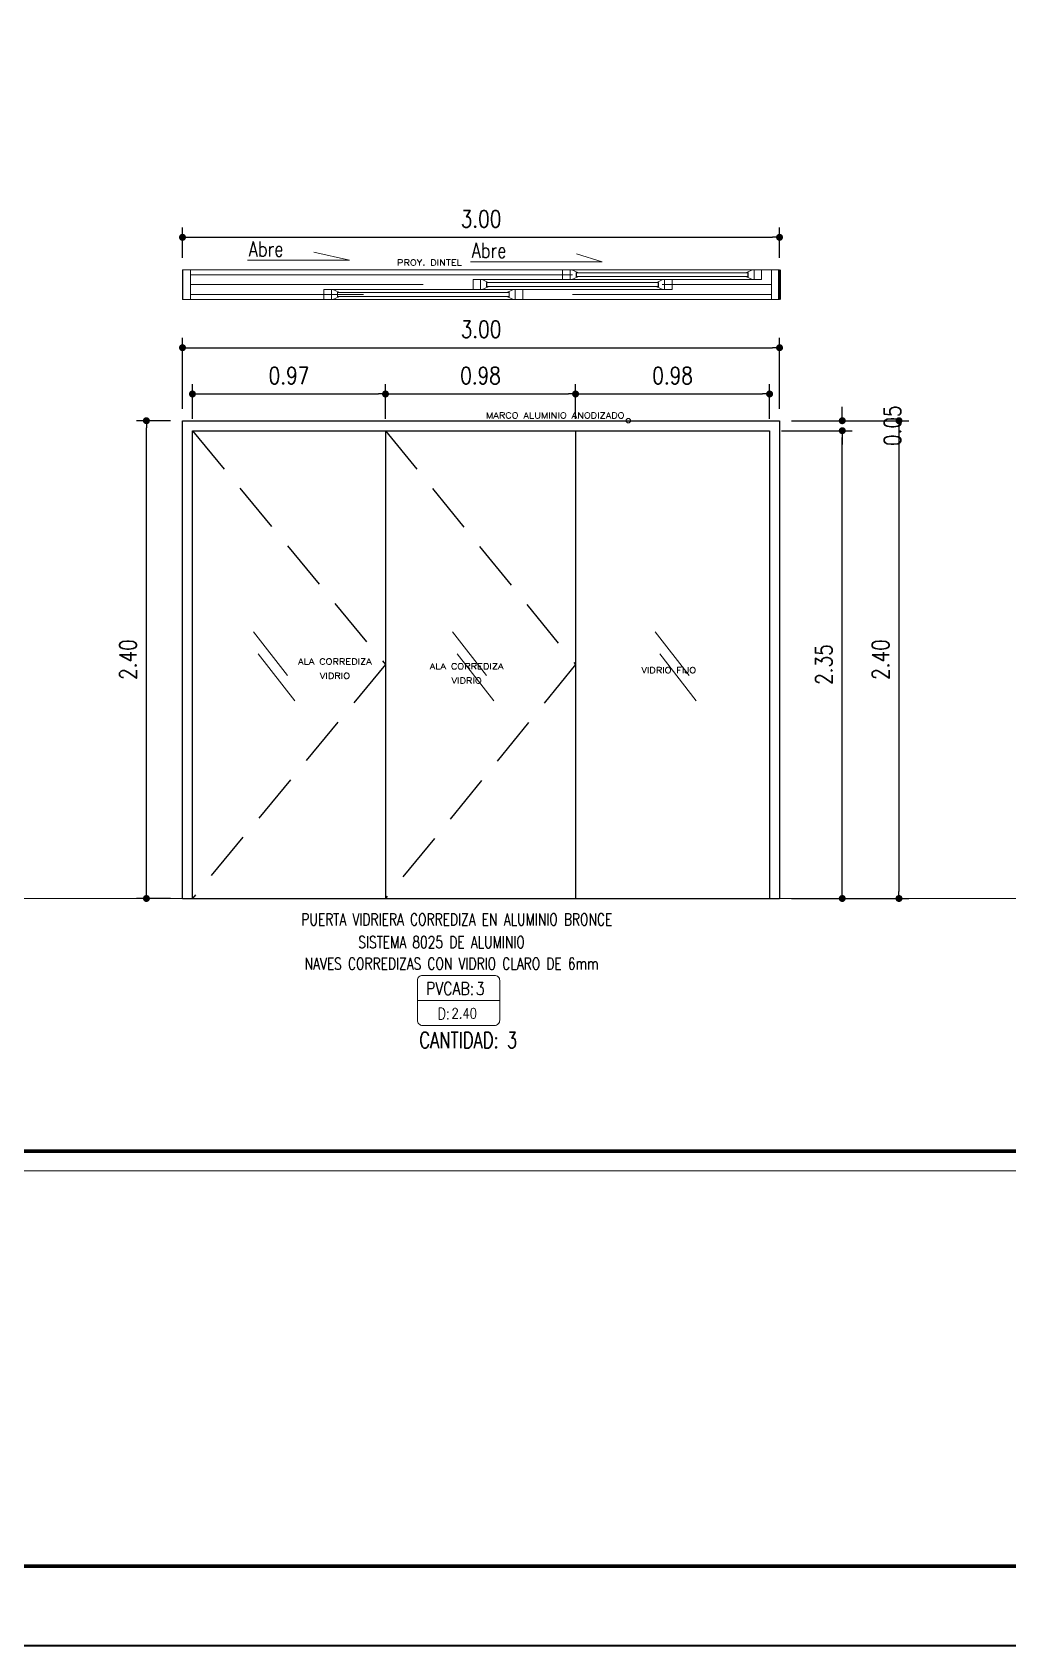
# Model space of a CAD drawing. Header units: metres. Extents: x 2750 to 2938, y 1259 to 1403.
# Drawn here: x 2904.85 to 2909.75, y 1360.92 to 1369.03 of the extents above; entities that cross this region are included whole.
import ezdxf
from ezdxf.enums import TextEntityAlignment as Align

# ---------------------------------------------------------------- set-up
doc = ezdxf.new("R2010")
doc.units = ezdxf.units.M
doc.linetypes.add('CONTINUA', pattern=[0])
doc.linetypes.add('HIDDEN', pattern=[0.375, 0.25, -0.125])
for name, color, linetype, lineweight in [('0.2', 3, 'Continuous', 20), ('0.6 MUROS', 5, 'Continuous', 60), ('03-BLK.VENTANAS', 8, 'Continuous', 0), ('05-TEXTO10', 7, 'Continuous', 5), ('ARQ - Cod Det', 1, 'Continuous', 5), ('ARQ - Mobiliario', 251, 'Continuous', 5), ('ARQ - Pisos', 8, 'Continuous', 5), ('ARQ - Puertas', 2, 'Continuous', 0), ('ARQ - Text Oscuros', 7, 'Continuous', 9), ('ARQ - Ventanas', 2, 'Continuous', 0), ('COTAS', 1, 'Continuous', 0), ('COTAS 75', 2, 'Continuous', 0), ('TITULOS', 131, 'Continuous', 90)]:
    doc.layers.add(name, color=color, linetype=linetype, lineweight=lineweight)
for name, color, linetype in [('2', 2, 'Continuous'), ('3', 3, 'Continuous'), ('A', 3, 'Continuous'), ('HATCH', 250, 'Continuous'), ('MUROS', 5, 'Continuous'), ('PROY', 8, 'HIDDEN'), ('pv', 1, 'Continuous'), ('R-ROTULO', 7, 'Continuous'), ('SECCION', 6, 'Continuous')]:
    doc.layers.add(name, color=color, linetype=linetype)
doc.styles.add('05-TEXTOCOTAS', font='romans.shx', dxfattribs={"width": 0.8, "height": 0.085})
doc.styles.add('RomanS', font='romans.shx')
doc.styles.add('STD', font='SIMPLEX', dxfattribs={"width": 1.2})
doc.styles.add('TEXT', font='romans.shx', dxfattribs={"width": 0.8})
doc.dimstyles.new('COTAB12-50', dxfattribs={"dimtxt": 0.085, "dimasz": 0.035, "dimexe": 0.05, "dimexo": 0.06, "dimgap": 0.05, "dimtad": 1, "dimzin": 0, "dimdsep": 46, "dimtxsty": '05-TEXTOCOTAS', "dimblk": 'DOT', "dimcen": 0, "dimclrt": 256, "dimaunit": 1, "dimadec": 0, "dimazin": 0, "dimtfac": 1, "dimtofl": 0, "dimtmove": 2, "dimatfit": 3, "dimldrblk": 'DOT', "dimfxl": 1, "dimtolj": 1, "dimtzin": 0, "dimarcsym": 0})

# ---------------------------------------------------------------- blocks, each defined once
blk = doc.blocks.new('corrediza12')
at = {"color": 2}
blk.add_lwpolyline([(-0.5173, 0.035), (0.3439, 0.035), (0.3439, 0.015), (-0.5173, 0.015)], close=True, dxfattribs=at)
at = {"layer": 'ARQ - Ventanas', "color": 2}
for points in [[(-0.5486, 0), (-0.5486, 0.05), (-0.5867, 0.05), (-0.5867, 0)], [(-0.5486, 0.05), (0.3752, 0.05), (0.3752, 0), (-0.5486, 0)], [(-0.5105, 0.0364), (-0.5187, 0.0364), (-0.5187, 0.0136), (-0.5105, 0.0136), (-0.5405, 0), (-0.5486, 0), (-0.5486, 0.05), (-0.5405, 0.05)], [(0.3371, 0.0364), (0.3452, 0.0364), (0.3452, 0.0136), (0.3371, 0.0136), (0.3671, 0), (0.3752, 0), (0.3752, 0.05), (0.3671, 0.05)], [(0.4133, 0), (0.4133, 0.05), (0.3752, 0.05), (0.3752, 0)]]:
    blk.add_lwpolyline(points, close=True, dxfattribs=at)
blk = doc.blocks.new('corrediza13')
at = {"color": 2}
blk.add_lwpolyline([(-0.5195, 0.035), (0.3417, 0.035), (0.3417, 0.015), (-0.5195, 0.015)], close=True, dxfattribs=at)
at = {"layer": 'ARQ - Ventanas', "color": 2}
for points in [[(-0.5508, 0), (-0.5508, 0.05), (-0.5889, 0.05), (-0.5889, 0)], [(-0.5508, 0.05), (0.373, 0.05), (0.373, 0), (-0.5508, 0)], [(-0.5127, 0.0364), (-0.5209, 0.0364), (-0.5209, 0.0136), (-0.5127, 0.0136), (-0.5427, 0), (-0.5508, 0), (-0.5508, 0.05), (-0.5427, 0.05)], [(0.3349, 0.0364), (0.343, 0.0364), (0.343, 0.0136), (0.3349, 0.0136), (0.3649, 0), (0.373, 0), (0.373, 0.05), (0.3649, 0.05)], [(0.4111, 0), (0.4111, 0.05), (0.373, 0.05), (0.373, 0)]]:
    blk.add_lwpolyline(points, close=True, dxfattribs=at)
blk = doc.blocks.new('corrediza14')
at = {"color": 2}
blk.add_lwpolyline([(-0.4618, 0.035), (0.3994, 0.035), (0.3994, 0.015), (-0.4618, 0.015)], close=True, dxfattribs=at)
at = {"layer": 'ARQ - Ventanas', "color": 2}
for points in [[(-0.4931, 0), (-0.4931, 0.05), (-0.5312, 0.05), (-0.5312, 0)], [(-0.4931, 0.05), (0.4307, 0.05), (0.4307, 0), (-0.4931, 0)], [(-0.455, 0.0364), (-0.4631, 0.0364), (-0.4631, 0.0136), (-0.455, 0.0136), (-0.485, 0), (-0.4931, 0), (-0.4931, 0.05), (-0.485, 0.05)], [(0.3926, 0.0364), (0.4008, 0.0364), (0.4008, 0.0136), (0.3926, 0.0136), (0.4226, 0), (0.4307, 0), (0.4307, 0.05), (0.4226, 0.05)], [(0.4688, 0), (0.4688, 0.05), (0.4307, 0.05), (0.4307, 0)]]:
    blk.add_lwpolyline(points, close=True, dxfattribs=at)
blk = doc.blocks.new('_Dot')
at = {"color": 0, "linetype": 'ByBlock', "lineweight": -2}
blk.add_line((-0.5, 0), (-1, 0), dxfattribs=at)
at = {"color": 0, "linetype": 'ByBlock', "const_width": 0.5}
blk.add_lwpolyline([(-0.25, 0, 1), (0.25, 0, 1)], format="xyb", close=True, dxfattribs=at)
blk = doc.blocks.new('*D172')
at = {"layer": 'COTAS', "color": 0, "linetype": 'Continuous', "lineweight": -2, "transparency": 16777216}
for p, q in [((2905.6501, 1367.089), (2905.6501, 1367.2633)), ((2905.6851, 1367.2133), (2906.5851, 1367.2133)), ((2906.6201, 1367.089), (2906.6201, 1367.2633))]:
    blk.add_line(p, q, dxfattribs=at)
at = {"layer": 'DEFPOINTS', "color": 0, "linetype": 'Continuous', "transparency": 16777216}
for p in [(2906.6201, 1367.2133), (2905.6501, 1367.029), (2906.6201, 1367.029)]:
    blk.add_point(p, dxfattribs=at)
at = {"layer": 'COTAS', "color": 0, "linetype": 'Continuous', "lineweight": -2, "transparency": 16777216, "xscale": 0.035, "yscale": 0.035, "zscale": 0.035, "rotation": 180}
blk.add_blockref('_Dot', (2905.6501, 1367.2133), dxfattribs=at)
at = {"layer": 'COTAS', "color": 0, "linetype": 'Continuous', "lineweight": -2, "transparency": 16777216, "xscale": 0.035, "yscale": 0.035, "zscale": 0.035}
blk.add_blockref('_Dot', (2906.6201, 1367.2133), dxfattribs=at)
at = {"layer": 'COTAS', "linetype": 'Continuous', "transparency": 16777216, "insert": (2906.1351, 1367.3058), "char_height": 0.085, "attachment_point": 5, "style": '05-TEXTOCOTAS'}
blk.add_mtext('\\A1;0.97', dxfattribs=at)
blk = doc.blocks.new('*D173')
at = {"layer": 'COTAS', "color": 0, "linetype": 'Continuous', "lineweight": -2, "transparency": 16777216}
for p, q in [((2906.6201, 1367.089), (2906.6201, 1367.2633)), ((2906.6551, 1367.2133), (2907.5401, 1367.2133)), ((2907.5751, 1367.089), (2907.5751, 1367.2633))]:
    blk.add_line(p, q, dxfattribs=at)
at = {"layer": 'DEFPOINTS', "color": 0, "linetype": 'Continuous', "transparency": 16777216}
for p in [(2907.5751, 1367.2133), (2906.6201, 1367.029), (2907.5751, 1367.029)]:
    blk.add_point(p, dxfattribs=at)
at = {"layer": 'COTAS', "color": 0, "linetype": 'Continuous', "lineweight": -2, "transparency": 16777216, "xscale": 0.035, "yscale": 0.035, "zscale": 0.035, "rotation": 180}
blk.add_blockref('_Dot', (2906.6201, 1367.2133), dxfattribs=at)
at = {"layer": 'COTAS', "color": 0, "linetype": 'Continuous', "lineweight": -2, "transparency": 16777216, "xscale": 0.035, "yscale": 0.035, "zscale": 0.035}
blk.add_blockref('_Dot', (2907.5751, 1367.2133), dxfattribs=at)
at = {"layer": 'COTAS', "linetype": 'Continuous', "transparency": 16777216, "insert": (2907.0976, 1367.3058), "char_height": 0.085, "attachment_point": 5, "style": '05-TEXTOCOTAS'}
blk.add_mtext('\\A1;0.98', dxfattribs=at)
blk = doc.blocks.new('*D174')
at = {"layer": 'COTAS', "color": 0, "linetype": 'Continuous', "lineweight": -2, "transparency": 16777216}
for p, q in [((2907.5751, 1367.089), (2907.5751, 1367.2633)), ((2907.6101, 1367.2133), (2908.5151, 1367.2133)), ((2908.5501, 1367.089), (2908.5501, 1367.2633))]:
    blk.add_line(p, q, dxfattribs=at)
at = {"layer": 'DEFPOINTS', "color": 0, "linetype": 'Continuous', "transparency": 16777216}
for p in [(2908.5501, 1367.2133), (2907.5751, 1367.029), (2908.5501, 1367.029)]:
    blk.add_point(p, dxfattribs=at)
at = {"layer": 'COTAS', "color": 0, "linetype": 'Continuous', "lineweight": -2, "transparency": 16777216, "xscale": 0.035, "yscale": 0.035, "zscale": 0.035, "rotation": 180}
blk.add_blockref('_Dot', (2907.5751, 1367.2133), dxfattribs=at)
at = {"layer": 'COTAS', "color": 0, "linetype": 'Continuous', "lineweight": -2, "transparency": 16777216, "xscale": 0.035, "yscale": 0.035, "zscale": 0.035}
blk.add_blockref('_Dot', (2908.5501, 1367.2133), dxfattribs=at)
at = {"layer": 'COTAS', "linetype": 'Continuous', "transparency": 16777216, "insert": (2908.0626, 1367.3058), "char_height": 0.085, "attachment_point": 5, "style": '05-TEXTOCOTAS'}
blk.add_mtext('\\A1;0.98', dxfattribs=at)
blk = doc.blocks.new('*D175')
at = {"layer": 'COTAS', "color": 0, "linetype": 'Continuous', "lineweight": -2, "transparency": 16777216}
for p, q in [((2905.6001, 1367.139), (2905.6001, 1367.4958)), ((2905.6351, 1367.4458), (2908.5651, 1367.4458)), ((2908.6001, 1367.139), (2908.6001, 1367.4958))]:
    blk.add_line(p, q, dxfattribs=at)
at = {"layer": 'DEFPOINTS', "color": 0, "linetype": 'Continuous', "transparency": 16777216}
for p in [(2908.6001, 1367.4458), (2905.6001, 1367.079), (2908.6001, 1367.079)]:
    blk.add_point(p, dxfattribs=at)
at = {"layer": 'COTAS', "color": 0, "linetype": 'Continuous', "lineweight": -2, "transparency": 16777216, "xscale": 0.035, "yscale": 0.035, "zscale": 0.035, "rotation": 180}
blk.add_blockref('_Dot', (2905.6001, 1367.4458), dxfattribs=at)
at = {"layer": 'COTAS', "color": 0, "linetype": 'Continuous', "lineweight": -2, "transparency": 16777216, "xscale": 0.035, "yscale": 0.035, "zscale": 0.035}
blk.add_blockref('_Dot', (2908.6001, 1367.4458), dxfattribs=at)
at = {"layer": 'COTAS', "linetype": 'Continuous', "transparency": 16777216, "insert": (2907.1001, 1367.5383), "char_height": 0.085, "attachment_point": 5, "style": '05-TEXTOCOTAS'}
blk.add_mtext('\\A1;3.00', dxfattribs=at)
blk = doc.blocks.new('*D176')
at = {"layer": 'COTAS', "color": 0, "linetype": 'Continuous', "lineweight": -2, "transparency": 16777216}
for p, q in [((2908.6101, 1367.029), (2908.9652, 1367.029)), ((2908.9152, 1364.714), (2908.9152, 1366.994)), ((2908.6601, 1364.679), (2908.9652, 1364.679))]:
    blk.add_line(p, q, dxfattribs=at)
at = {"layer": 'DEFPOINTS', "color": 0, "linetype": 'Continuous', "transparency": 16777216}
for p in [(2908.5501, 1367.029), (2908.9152, 1367.029), (2908.6001, 1364.679)]:
    blk.add_point(p, dxfattribs=at)
at = {"layer": 'COTAS', "color": 0, "linetype": 'Continuous', "lineweight": -2, "transparency": 16777216, "xscale": 0.035, "yscale": 0.035, "zscale": 0.035}
for p, rotation in [((2908.9152, 1367.029), 90), ((2908.9152, 1364.679), 270)]:
    blk.add_blockref('_Dot', p, dxfattribs=dict(at, rotation=rotation))
at = {"layer": 'COTAS', "linetype": 'Continuous', "transparency": 16777216, "insert": (2908.8227, 1365.854), "char_height": 0.085, "attachment_point": 5, "rotation": 90, "style": '05-TEXTOCOTAS'}
blk.add_mtext('\\A1;2.35', dxfattribs=at)
blk = doc.blocks.new('*D177')
at = {"layer": 'COTAS', "color": 0, "linetype": 'Continuous', "lineweight": -2, "transparency": 16777216}
for p, q in [((2905.5401, 1367.079), (2905.3688, 1367.079)), ((2905.4188, 1364.714), (2905.4188, 1367.044)), ((2905.5401, 1364.679), (2905.3688, 1364.679))]:
    blk.add_line(p, q, dxfattribs=at)
at = {"layer": 'DEFPOINTS', "color": 0, "linetype": 'Continuous', "transparency": 16777216}
for p in [(2905.4188, 1367.079), (2905.6001, 1367.079), (2905.6001, 1364.679)]:
    blk.add_point(p, dxfattribs=at)
at = {"layer": 'COTAS', "color": 0, "linetype": 'Continuous', "lineweight": -2, "transparency": 16777216, "xscale": 0.035, "yscale": 0.035, "zscale": 0.035}
for p, rotation in [((2905.4188, 1367.079), 90), ((2905.4188, 1364.679), 270)]:
    blk.add_blockref('_Dot', p, dxfattribs=dict(at, rotation=rotation))
at = {"layer": 'COTAS', "linetype": 'Continuous', "transparency": 16777216, "insert": (2905.3263, 1365.879), "char_height": 0.085, "attachment_point": 5, "rotation": 90, "style": '05-TEXTOCOTAS'}
blk.add_mtext('\\A1;2.40', dxfattribs=at)
blk = doc.blocks.new('*D178')
at = {"layer": 'COTAS', "color": 0, "linetype": 'Continuous', "lineweight": -2, "transparency": 16777216}
for p, q in [((2908.6601, 1367.079), (2909.2503, 1367.079)), ((2909.2003, 1367.044), (2909.2003, 1364.714)), ((2908.6601, 1364.679), (2909.2503, 1364.679))]:
    blk.add_line(p, q, dxfattribs=at)
at = {"layer": 'DEFPOINTS', "color": 0, "linetype": 'Continuous', "transparency": 16777216}
for p in [(2908.6001, 1367.079), (2908.6001, 1364.679), (2909.2003, 1364.679)]:
    blk.add_point(p, dxfattribs=at)
at = {"layer": 'COTAS', "color": 0, "linetype": 'Continuous', "lineweight": -2, "transparency": 16777216, "xscale": 0.035, "yscale": 0.035, "zscale": 0.035}
for p, rotation in [((2909.2003, 1367.079), 90), ((2909.2003, 1364.679), 270)]:
    blk.add_blockref('_Dot', p, dxfattribs=dict(at, rotation=rotation))
at = {"layer": 'COTAS', "linetype": 'Continuous', "transparency": 16777216, "insert": (2909.1078, 1365.879), "char_height": 0.085, "attachment_point": 5, "rotation": 90, "style": '05-TEXTOCOTAS'}
blk.add_mtext('\\A1;2.40', dxfattribs=at)
blk = doc.blocks.new('*D179')
at = {"layer": 'COTAS', "color": 0, "linetype": 'Continuous', "lineweight": -2, "transparency": 16777216}
for p, q in [((2905.6001, 1367.8977), (2905.6001, 1368.0503)), ((2908.6001, 1367.8977), (2908.6001, 1368.0503)), ((2905.6351, 1368.0003), (2908.5651, 1368.0003))]:
    blk.add_line(p, q, dxfattribs=at)
at = {"layer": 'DEFPOINTS', "color": 0, "linetype": 'Continuous', "transparency": 16777216}
for p in [(2908.6001, 1368.0003), (2905.6001, 1367.8377), (2908.6001, 1367.8377)]:
    blk.add_point(p, dxfattribs=at)
at = {"layer": 'COTAS', "color": 0, "linetype": 'Continuous', "lineweight": -2, "transparency": 16777216, "xscale": 0.035, "yscale": 0.035, "zscale": 0.035, "rotation": 180}
blk.add_blockref('_Dot', (2905.6001, 1368.0003), dxfattribs=at)
at = {"layer": 'COTAS', "color": 0, "linetype": 'Continuous', "lineweight": -2, "transparency": 16777216, "xscale": 0.035, "yscale": 0.035, "zscale": 0.035}
blk.add_blockref('_Dot', (2908.6001, 1368.0003), dxfattribs=at)
at = {"layer": 'COTAS', "linetype": 'Continuous', "transparency": 16777216, "insert": (2907.1001, 1368.0928), "char_height": 0.085, "attachment_point": 5, "style": '05-TEXTOCOTAS'}
blk.add_mtext('\\A1;3.00', dxfattribs=at)
blk = doc.blocks.new('*D180')
at = {"layer": 'COTAS', "color": 0, "linetype": 'Continuous', "lineweight": -2, "transparency": 16777216}
for p, q in [((2908.9152, 1367.114), (2908.9152, 1367.149)), ((2908.6601, 1367.079), (2908.9652, 1367.079)), ((2908.6101, 1367.029), (2908.9652, 1367.029)), ((2908.9152, 1366.994), (2908.9152, 1366.959))]:
    blk.add_line(p, q, dxfattribs=at)
at = {"layer": 'DEFPOINTS', "color": 0, "linetype": 'Continuous', "transparency": 16777216}
for p in [(2908.6001, 1367.079), (2908.9152, 1367.079), (2908.5501, 1367.029)]:
    blk.add_point(p, dxfattribs=at)
at = {"layer": 'COTAS', "color": 0, "linetype": 'Continuous', "lineweight": -2, "transparency": 16777216, "xscale": 0.035, "yscale": 0.035, "zscale": 0.035}
for p, rotation in [((2908.9152, 1367.079), 270), ((2908.9152, 1367.029), 90)]:
    blk.add_blockref('_Dot', p, dxfattribs=dict(at, rotation=rotation))
at = {"layer": 'COTAS', "linetype": 'Continuous', "transparency": 16777216, "insert": (2909.1677, 1367.054), "char_height": 0.085, "attachment_point": 5, "rotation": 90, "style": '05-TEXTOCOTAS'}
blk.add_mtext('\\A1;0.05', dxfattribs=at)

msp = doc.modelspace()

# ---------------------------------------------------------------- linework, layer by layer
at = {"layer": '0.2', "transparency": 33554687}
msp.add_lwpolyline([(2888.3365, 1360.9252), (2888.3365, 1395.9252), (2938.3365, 1395.9252), (2938.3365, 1360.9252), (2888.3365, 1360.9252)], close=True, dxfattribs=at)
at = {"layer": '0.6 MUROS', "transparency": 33554687}
msp.add_line((2908.6001, 1367.8377), (2908.6001, 1367.6877), dxfattribs=at)
at = {"layer": '03-BLK.VENTANAS', "transparency": 33554687}
msp.add_line((2890.9591, 1364.679), (2925.1361, 1364.679), dxfattribs=at)
for points in [[(2907.1175, 1367.079), (2907.84, 1367.079)], [(2906.1281, 1365.7995), (2905.9574, 1366.0182)], [(2907.128, 1365.7995), (2906.9572, 1366.0182)], [(2908.1459, 1365.7995), (2907.9751, 1366.0182)], [(2906.164, 1365.6723), (2905.9803, 1365.9076)], [(2907.1639, 1365.6723), (2906.9802, 1365.9076)], [(2908.1818, 1365.6723), (2907.9981, 1365.9076)]]:
    msp.add_lwpolyline(points, dxfattribs=at)
at = {"layer": '2', "transparency": 33554687}
msp.add_lwpolyline([(2888.3365, 1360.9252), (2888.3365, 1395.9252), (2938.3365, 1395.9252), (2938.3365, 1360.9252), (2888.3365, 1360.9252)], close=True, dxfattribs=at)
at = {"layer": '3', "transparency": 33554687}
msp.add_lwpolyline([(2888.3365, 1360.9252), (2888.3365, 1395.9252), (2938.3365, 1395.9252), (2938.3365, 1360.9252), (2888.3365, 1360.9252)], close=True, dxfattribs=at)
at = {"layer": 'A', "transparency": 33554687, "const_width": 0.01}
msp.add_lwpolyline([(2888.3365, 1360.9252), (2888.3365, 1395.9252), (2938.3365, 1395.9252), (2938.3365, 1360.9252), (2888.3365, 1360.9252)], close=True, dxfattribs=at)
at = {"layer": 'ARQ - Cod Det', "transparency": 33554687}
msp.add_line((2907.1942, 1364.1669), (2906.7803, 1364.1669), dxfattribs=at)
msp.add_lwpolyline([(2906.7803, 1364.2668), (2906.7803, 1364.0671, 0.414214), (2906.8063, 1364.041), (2907.1682, 1364.041, 0.414214), (2907.1942, 1364.0671), (2907.1942, 1364.2668, 0.414214), (2907.1682, 1364.2929), (2906.8063, 1364.2929, 0.414214)], format="xyb", close=True, dxfattribs=at)
at = {"layer": 'ARQ - Mobiliario', "transparency": 33554687}
for points in [[(2905.927, 1367.8852), (2906.4394, 1367.8852), (2906.2595, 1367.9254)], [(2907.0472, 1367.878), (2907.7096, 1367.878), (2907.5797, 1367.9182)]]:
    msp.add_lwpolyline(points, dxfattribs=at)
at = {"layer": 'ARQ - Pisos', "transparency": 33554687}
for points in [[(2905.6001, 1367.8377), (2908.6001, 1367.8377)], [(2905.6001, 1367.6877), (2908.6001, 1367.6877)]]:
    msp.add_lwpolyline(points, dxfattribs=at)
at = {"layer": 'ARQ - Pisos', "color": 253, "transparency": 33554687}
msp.add_lwpolyline([(2907.5601, 1367.8127), (2905.6401, 1367.8127)], dxfattribs=at)
at = {"layer": 'ARQ - Pisos', "color": 253, "transparency": 33554687, "elevation": -4.62}
for points in [[(2906.8101, 1367.7627), (2905.6401, 1367.7627)], [(2906.5101, 1367.7127), (2905.6401, 1367.7127)], [(2907.5601, 1367.7127), (2908.5601, 1367.7127)], [(2908.0101, 1367.7627), (2908.5601, 1367.7627)]]:
    msp.add_lwpolyline(points, dxfattribs=at)
at = {"layer": 'ARQ - Puertas', "transparency": 33554687}
for points in [[(2905.6401, 1367.6877), (2905.6001, 1367.6877), (2905.6001, 1367.8377), (2905.6401, 1367.8377)], [(2908.6001, 1367.6877), (2908.5601, 1367.6877), (2908.5601, 1367.8377), (2908.6001, 1367.8377)]]:
    msp.add_lwpolyline(points, close=True, dxfattribs=at)
at = {"layer": 'COTAS', "linetype": 'Continuous', "transparency": 33554687}
msp.add_circle((2907.84, 1367.079), 0.0113, dxfattribs=at)
at = {"layer": 'COTAS 75', "transparency": 33554687}
msp.add_lwpolyline([(2890.8591, 1375.5495), (2925.2361, 1375.5495), (2925.2361, 1363.3103), (2890.8591, 1363.3103)], close=True, dxfattribs=at)
at = {"layer": 'HATCH', "color": 6, "transparency": 33554687, "flags": 128}
msp.add_lwpolyline([(2888.3365, 1360.9252), (2888.3365, 1395.9252), (2938.3365, 1395.9252), (2938.3365, 1360.9252), (2888.3365, 1360.9252)], close=True, dxfattribs=at)
msp.add_lwpolyline([(2888.3365, 1360.9252), (2888.3365, 1395.9252), (2938.3365, 1395.9252), (2938.3365, 1360.9252), (2888.3365, 1360.9252)], close=True, dxfattribs=at)
msp.add_lwpolyline([(2888.3365, 1360.9252), (2888.3365, 1395.9252), (2938.3365, 1395.9252), (2938.3365, 1360.9252), (2888.3365, 1360.9252)], close=True, dxfattribs=at)
at = {"layer": 'MUROS', "transparency": 33554687}
for p, q in [((2905.6001, 1367.8377), (2905.6001, 1367.6877)), ((2908.6001, 1367.8377), (2908.6001, 1367.6877)), ((2908.6001, 1367.8377), (2908.6001, 1367.6877))]:
    msp.add_line(p, q, dxfattribs=at)
at = {"layer": 'PROY', "transparency": 33554687}
for points in [[(2905.6501, 1367.029), (2906.6201, 1365.854), (2905.6501, 1364.679)], [(2906.6201, 1367.029), (2907.5751, 1365.854), (2906.6201, 1364.679)]]:
    msp.add_lwpolyline(points, dxfattribs=at)
at = {"layer": 'pv', "transparency": 33554687}
for p, q in [((2905.6501, 1367.029), (2908.5501, 1367.029)), ((2906.6201, 1367.029), (2906.6201, 1364.679)), ((2907.5751, 1367.029), (2907.5751, 1364.679)), ((2905.6001, 1364.679), (2908.6001, 1364.679))]:
    msp.add_line(p, q, dxfattribs=at)
for points in [[(2905.6001, 1364.679), (2905.6001, 1367.079), (2908.6001, 1367.079), (2908.6001, 1364.679)], [(2905.6501, 1364.679), (2905.6501, 1367.029), (2908.5501, 1367.029), (2908.5501, 1364.679)]]:
    msp.add_lwpolyline(points, dxfattribs=at)
at = {"layer": 'R-ROTULO', "color": 252, "transparency": 33554687}
msp.add_lwpolyline([(2888.3365, 1360.9252), (2938.3365, 1360.9252), (2938.3365, 1395.9252), (2888.3365, 1395.9252)], close=True, dxfattribs=at)
at = {"layer": 'SECCION', "color": 1, "linetype": 'CONTINUA', "transparency": 33554687}
msp.add_lwpolyline([(2888.3365, 1360.9252), (2888.3365, 1395.9252), (2938.3365, 1395.9252), (2938.3365, 1360.9252), (2888.3365, 1360.9252)], close=True, dxfattribs=at)
msp.add_lwpolyline([(2888.3365, 1360.9252), (2888.3365, 1395.9252), (2938.3365, 1395.9252), (2938.3365, 1360.9252), (2888.3365, 1360.9252)], close=True, dxfattribs=at)
at = {"layer": 'TITULOS', "transparency": 33554687}
msp.add_lwpolyline([(2937.9365, 1361.3252), (2937.9365, 1395.5252), (2888.7365, 1395.5252), (2888.7365, 1361.3252), (2937.9365, 1361.3252)], dxfattribs=at)
msp.add_lwpolyline([(2890.9591, 1375.4495), (2925.1361, 1375.4495), (2925.1361, 1363.4103), (2890.9591, 1363.4103)], close=True, dxfattribs=at)

# ---------------------------------------------------------------- block references
at = {"layer": 'ARQ - Ventanas', "transparency": 33554687, "rotation": 179.999999960415}
for name, p in [('corrediza13', (2907.4711, 1367.7877, -4.62)), ('corrediza12', (2907.9233, 1367.8377)), ('corrediza14', (2906.7789, 1367.7377, -4.62))]:
    msp.add_blockref(name, p, dxfattribs=at)

# ---------------------------------------------------------------- texts
at = {"layer": '05-TEXTO10', "transparency": 33554687, "style": 'STD'}
for s, height, width, p in [('PROY. DINTEL', 0.03, 1.2, (2906.841, 1367.8585)), ('MARCO ALUMINIO ANODIZADO', 0.03, 1.2, (2907.4729, 1367.0909)), ('ALA CORREDIZA', 0.03, 1.2, (2906.3659, 1365.8543)), ('ALA CORREDIZA', 0.03, 1.2, (2907.0277, 1365.8302)), ('VIDRIO FIJO', 0.03, 1.2, (2908.0433, 1365.8109)), ('VIDRIO', 0.03, 1.2, (2906.3659, 1365.7826)), ('VIDRIO', 0.03, 1.2, (2907.0277, 1365.7585)), ('PUERTA VIDRIERA CORREDIZA EN ALUMINIO BRONCE', 0.06, 0.75, (2906.9785, 1364.5438)), ('SISTEMA 8025 DE ALUMINIO', 0.06, 0.75, (2906.9016, 1364.4298)), ('NAVES CORREDIZAS CON VIDRIO CLARO DE 6mm ', 0.06, 0.75, (2906.9675, 1364.3216)), ('CANTIDAD: 3', 0.08, 0.75, (2907.0357, 1363.9277))]:
    msp.add_text(s, height=height, dxfattribs=dict(at, width=width)).set_placement(p, align=Align.CENTER)
at = {"layer": 'ARQ - Cod Det', "transparency": 33554687, "attachment_point": 2, "style": 'TEXT'}
for s, insert, char_height, width in [('PVCAB:', (2906.9445, 1364.2591), 0.06476, 0.107914), ('3', (2907.0961, 1364.2591), 0.0648, 0.107914), ('D:', (2906.9128, 1364.1298), 0.05829, 0.090994), ('2.40', (2907.016, 1364.1288), 0.05347, 0.06178)]:
    msp.add_mtext(s, dxfattribs=dict(at, insert=insert, char_height=char_height, width=width))
at = {"layer": 'ARQ - Text Oscuros', "linetype": 'HIDDEN', "transparency": 33554687, "style": 'RomanS', "width": 0.8}
for p in [(2905.9323, 1367.9046), (2907.0525, 1367.8973)]:
    msp.add_text('Abre', height=0.075, rotation=359.96676, dxfattribs=at).set_placement(p)

# ---------------------------------------------------------------- dimensions: what is measured, and where the dimension line sits
at = {"layer": 'COTAS', "linetype": 'Continuous', "transparency": 33554687}
for base, p1, p2, picture, middle in [((2908.6001, 1368.0003), (2905.6001, 1367.8377), (2908.6001, 1367.8377), '*D179', (2907.1001, 1368.0928)), ((2906.6201, 1367.2133), (2905.6501, 1367.029), (2906.6201, 1367.029), '*D172', (2906.1351, 1367.3058)), ((2908.5500741849, 1367.2132830297), (2907.5750741845, 1367.0289624278), (2908.5500741849, 1367.0289624278), '*D174', (2908.0625741847, 1367.3057830297))]:
    dim = msp.add_linear_dim(base=base, p1=p1, p2=p2, dimstyle='COTAB12-50', dxfattribs=at)
    dim.commit()
    dim.dimension.update_dxf_attribs({"geometry": picture, "text_midpoint": middle})
for base, p1, p2, text, picture, middle in [((2908.6001, 1367.4458), (2905.6001, 1367.079), (2908.6001, 1367.079), '3.00', '*D175', (2907.1001, 1367.5383)), ((2907.5751, 1367.2133), (2906.6201, 1367.029), (2907.5751, 1367.029), '0.98', '*D173', (2907.0976, 1367.3058))]:
    dim = msp.add_linear_dim(base=base, p1=p1, p2=p2, text=text, dimstyle='COTAB12-50', dxfattribs=at)
    dim.commit()
    dim.dimension.update_dxf_attribs({"geometry": picture, "text_midpoint": middle})
for base, p1, p2, picture, middle in [((2908.9152, 1367.079), (2908.5501, 1367.029), (2908.6001, 1367.079), '*D180', (2909.1677, 1367.054)), ((2905.4188, 1367.079), (2905.6001, 1364.679), (2905.6001, 1367.079), '*D177', (2905.3263, 1365.879)), ((2908.9152, 1367.029), (2908.6001, 1364.679), (2908.5501, 1367.029), '*D176', (2908.8227, 1365.854)), ((2909.2003, 1364.679), (2908.6001, 1367.079), (2908.6001, 1364.679), '*D178', (2909.1078, 1365.879))]:
    dim = msp.add_linear_dim(base=base, p1=p1, p2=p2, angle=90, dimstyle='COTAB12-50', dxfattribs=at)
    dim.commit()
    dim.dimension.update_dxf_attribs({"geometry": picture, "text_midpoint": middle})

doc.saveas('drawing.dxf')
